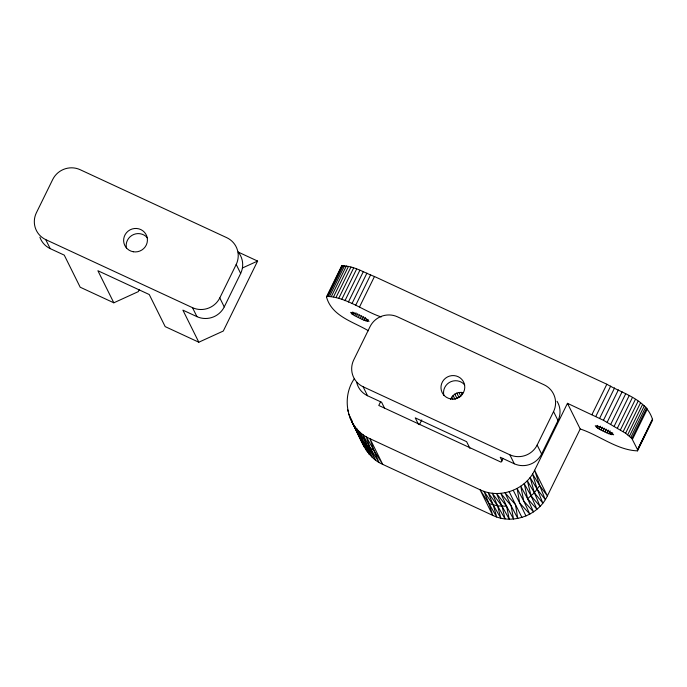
<?xml version="1.0" encoding="UTF-8"?>
<svg xmlns="http://www.w3.org/2000/svg" width="687" height="687" viewBox="0 0 687 687"><rect width="100%" height="100%" fill="white"/><g stroke="black" fill="none" stroke-linecap="round" stroke-linejoin="round"><path stroke-width="1.03" d="M368.43 330.773C353.384 321.799 332.285 316.441 326.677 297.617L326.686 296.389C346.025 296.87 363.329 310.979 381.191 316.956M651.834 420.762L652.444 420.444L652.452 419.216C646.072 399.164 623.066 393.788 606.844 384.239L374.467 276.509C363.912 272.602 353.075 265.328 341.602 265.963L341.602 267.191M567.462 403.321L580.206 428.98C599.047 435.12 617.166 450.208 637.527 450.861L637.536 449.633L631.834 438.469L625.608 433.239L603.452 420.298L567.462 403.321L534.641 470.252C525.435 489.96 499.664 499.269 480.05 489.745L369.975 438.71C347.141 428.997 340.554 398.237 354.466 378.503M139.229 289.708L138.285 291.632L113.819 302.804L80.181 287.209L64.26 255.135L50.194 248.608A20.627 20.172 -26.4 0 1 39.889 237.23M45.737 239.626L192.497 307.673A20.627 20.172 -26.4 0 0 219.797 297.926L236.208 264.461A20.627 20.172 -26.4 0 0 226.813 237.702L80.044 169.655A20.627 20.172 -26.4 0 0 52.753 179.41L36.342 212.867A20.627 20.172 -26.4 0 0 45.737 239.626L50.194 248.608M238.38 252.155L257.599 261.069L223.292 331.04L198.818 342.212L182.888 310.129L196.954 316.655A20.627 20.172 -26.4 0 0 224.254 306.909L240.665 273.443A20.627 20.172 -26.4 0 0 238.149 252.009M326.48 296.904L341.602 265.963M327.295 296.071L342.212 265.646M328.3 295.951L343.217 265.534M329.683 296.045L344.608 265.62M331.443 296.337L346.36 265.921M333.547 296.836L348.464 266.41M335.977 297.523L350.902 267.097M338.717 298.398L353.633 267.973M341.714 299.455L356.63 269.029M344.96 300.674L359.876 270.249M348.395 302.048L363.32 271.623M352.002 303.56L366.927 273.134M355.737 305.191L370.654 274.766M351.881 313.873L350.636 312.353L354.664 313.229L360.349 315.711L367.167 319.575L369.022 321.361L364.084 320.288L354.595 315.634L351.881 313.873L352.809 311.967M353.075 314.706L354.011 312.8M354.595 315.634L355.995 312.783M359.55 306.926L374.467 276.509M356.347 316.63L357.747 313.779M358.27 317.643L359.67 314.792M360.263 318.613L361.663 315.762M362.229 319.507L363.629 316.655M364.084 320.288L365.484 317.437M365.742 320.906L366.678 319M367.116 321.336L368.052 319.429M380.667 401.612L378.777 405.459L501.081 462.153L502.97 458.315M419.431 424.712L421.784 419.912M450.775 399.19C452.535 394.244 458.263 391.298 463.313 392.741M363.088 386.755L509.848 454.803A20.627 20.172 -26.4 0 0 537.148 445.056L553.559 411.59A20.627 20.172 -26.4 0 0 544.164 384.832L397.395 316.784A20.627 20.172 -26.4 0 0 370.104 326.54L353.693 359.997A20.627 20.172 -26.4 0 0 363.088 386.755L367.545 395.738L381.611 402.264L384.454 407.992M502.137 461.08L500.239 457.259L514.305 463.785A20.627 20.172 -26.4 0 0 541.605 454.038L558.016 420.573A20.627 20.172 -26.4 0 0 557.028 401.26M580.206 428.98L547.384 495.911C538.179 515.619 512.399 524.937 492.785 515.405L382.719 464.378C365.201 456.941 360.143 436.949 351.83 421.741L364.565 447.4L350.026 417.954M591.928 414.665L606.844 384.239M595.784 416.477L610.7 386.06M599.639 418.366L614.556 387.94M596.488 427.28L595.243 425.76L599.27 426.636L604.946 429.117L611.774 432.982L613.628 434.759L608.691 433.686L599.201 429.04L596.488 427.28L597.415 425.373M597.681 428.104L598.617 426.206M599.201 429.04L600.601 426.189M603.452 420.298L618.369 389.873M600.953 430.036L602.353 427.185M607.179 422.247L622.096 391.822M602.877 431.041L604.277 428.19M604.869 432.02L606.269 429.169M610.786 424.197L625.702 393.771M606.836 432.913L608.235 430.062M608.691 433.686L610.09 430.835M610.348 434.304L611.284 432.406M614.221 426.129L629.137 395.703M611.722 434.742L612.658 432.836M617.458 428.018L632.375 397.601M620.455 429.847L635.372 399.43M623.186 431.599L638.103 401.174M625.608 433.239L640.533 402.822M627.712 434.768L642.628 404.342M629.464 436.159L644.38 405.734M630.838 437.396L645.763 406.979M631.834 438.469L646.759 408.052M632.435 439.371L647.36 408.945M637.536 449.633L652.452 419.216M637.381 450.234L645.78 433.119M646.707 431.221L651.37 421.706M637.527 450.861L652.65 419.929M513.241 490.303L519.716 503.09L529.849 514.116L523.777 501.124L520.772 486.224L527.607 498.728L536.925 509.29L531.154 495.945L527.315 480.694L534.374 492.785L542.859 503.133L537.234 489.316L532.571 473.97L539.69 485.554L547.384 495.911L534.641 470.252L539.69 485.554L534.374 492.785L527.607 498.728L533.516 511.884L523.777 501.124L517.113 488.457L519.716 503.09L525.976 515.971M455.601 398.872L460.848 396.339L458.942 392.492M242.545 267.939L257.599 261.069M521.94 517.414L515.456 504.61L505.031 492.768L511.068 505.666L513.533 519.02L506.602 506.233L497.628 505.907L488.989 503.657L480.05 489.745L492.785 515.405L488.989 503.657L483.983 491.325L493.24 505.022L500.806 518.144L497.628 505.907L492.261 493.214L502.103 506.319L509.256 519.166L506.602 506.233L500.789 493.36L511.068 505.666L517.775 518.436L515.456 504.61L509.196 491.746M198.818 342.212L165.181 326.617L149.259 294.543L97.889 270.721L113.819 302.804M373.865 450.286L366.24 436.734L370.095 447.933L375.48 460.041L359.516 431.668L363.483 442.05L372.251 457.327L366.618 445.176L362.736 434.382L370.095 447.933L378.975 462.394L373.865 450.286L369.975 438.71L382.719 464.378L373.865 450.286C363.895 445.219 358.082 435.343 354.028 425.313L366.772 450.981L356.605 428.636L369.34 454.296L360.718 438.598M506.602 506.233L496.521 493.506L502.103 506.319L505.005 518.874L497.628 505.907L488.071 492.485L493.24 505.022L496.718 516.985L488.989 503.657M348.575 411.685L347.674 409.899L348.481 411.771M348.635 413.995L352.259 421.26M553.559 411.59L558.016 420.573M537.148 445.056L541.605 454.038M509.848 454.803L514.305 463.785M461.149 392.38L462.291 394.69M456.803 393.067L458.71 396.914M454.828 394.08L456.743 397.936M453.119 395.489L455.026 399.336M451.745 397.215L452.896 399.525M469.925 448.353L466.61 441.672L415.24 417.851L418.563 424.54M236.208 264.461L240.665 273.443M219.797 297.926L224.254 306.909M192.497 307.673L196.954 316.655M539.69 485.554L545.306 499.629L537.234 489.316L530.115 477.465L534.374 492.785L540.051 506.362L531.154 495.945L524.19 483.622L527.607 498.728M361.371 439.654L362.762 443.613M126.52 248.368A11.962 11.696 -26.4 0 1 147.327 237.771M443.871 395.497A11.962 11.696 -26.4 0 1 464.678 384.9M367.545 395.738A20.627 20.172 -26.4 0 1 356.733 382.685M133.252 251.751A11.962 11.696 -26.4 0 0 146.786 236.165A11.962 11.696 -26.4 0 0 126.545 232.635A11.962 11.696 -26.4 0 0 133.252 251.751M450.603 398.881A11.962 11.696 -26.4 0 0 464.137 383.294A11.962 11.696 -26.4 0 0 443.888 379.765A11.962 11.696 -26.4 0 0 450.603 398.881"/></g></svg>
